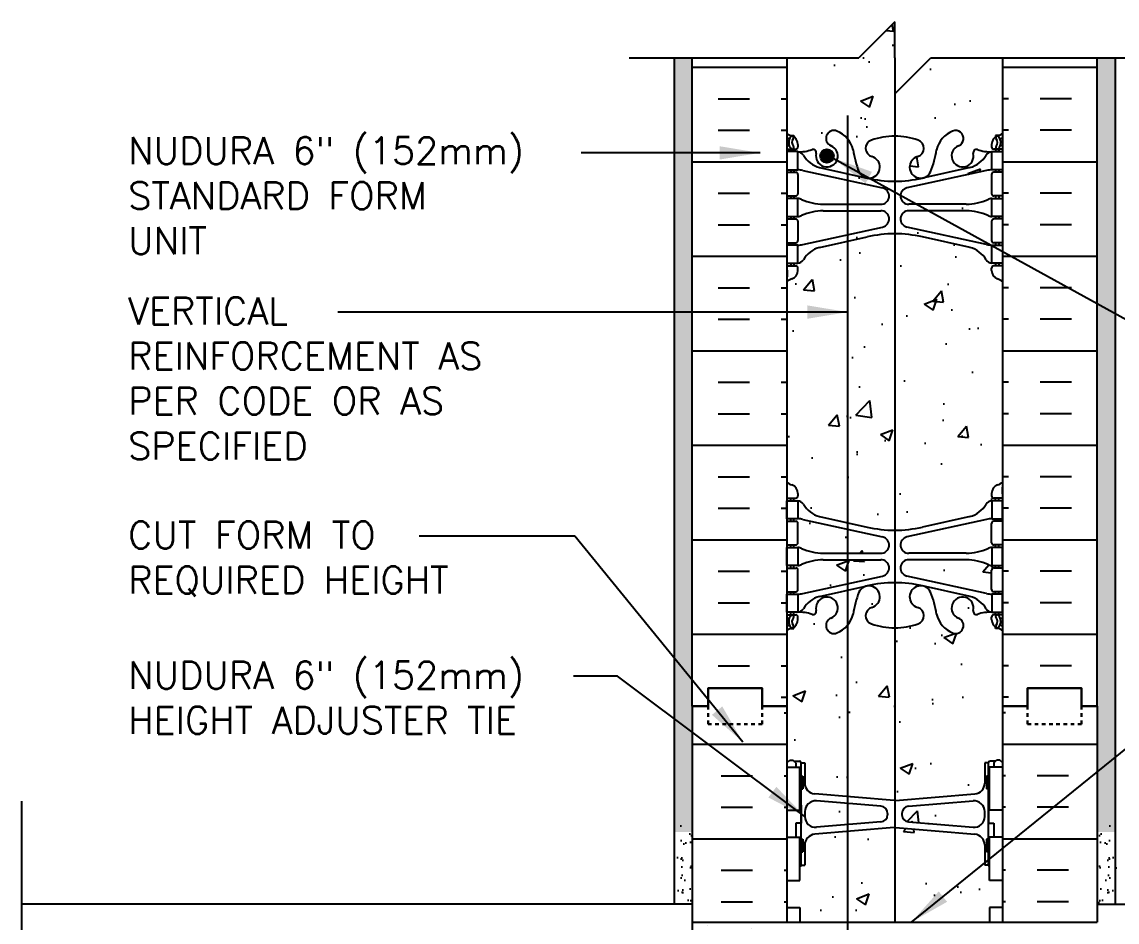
# Model space of a CAD drawing. Header units: inches. Extents: x 82.8 to 134.1, y 273.1 to 353.4.
# Drawn here: x 83.83 to 114.25, y 328.44 to 353.44 of the extents above; entities that cross this region are included whole.
import ezdxf

# ---------------------------------------------------------------- set-up
doc = ezdxf.new("R2010")
doc.units = ezdxf.units.IN
doc.header["$LTSCALE"] = 0.5
doc.header["$MEASUREMENT"] = 0
doc.linetypes.add('DASHED2', pattern=[0.375, 0.25, -0.125])
for name, color, linetype in [('HATCH', 12, 'Continuous'), ('line25', 2, 'Continuous'), ('LINE3', 3, 'Continuous'), ('LINE50', 5, 'Continuous'), ('LINE9', 9, 'Continuous'), ('TEXT', 4, 'Continuous'), ('Web_Edge', 9, 'Continuous')]:
    doc.layers.add(name, color=color, linetype=linetype)
doc.styles.add('DIM', font='romans.shx', dxfattribs={"width": 0.7})
doc.styles.get("Standard").update_dxf_attribs({"font": 'romans.shx'})
doc.dimstyles.new('ext_12', dxfattribs={"dimscale": 12, "dimtxt": 0.075, "dimasz": 0.09375, "dimexe": 0.09375, "dimexo": 0.0625, "dimgap": 0.0625, "dimtad": 1, "dimdec": 1, "dimzin": 2, "dimdsep": 46, "dimlunit": 4, "dimtxsty": 'DIM', "dimcen": 0.09, "dimdle": 0.09375, "dimclrt": 4, "dimadec": 0, "dimazin": 0, "dimtfac": 1, "dimtdec": 1, "dimtmove": 2, "dimatfit": 3, "dimfxl": 0, "dimfrac": 2, "dimtolj": 1, "dimtzin": 0, "dimarcsym": 0})
doc.dimstyles.get("Standard").update_dxf_attribs({"dimtxt": 0.18, "dimasz": 0.18, "dimexe": 0.18, "dimexo": 0.0625, "dimgap": 0.09, "dimtad": 0, "dimtih": 1, "dimtoh": 1, "dimdec": 4, "dimzin": 0, "dimdsep": 46, "dimtxsty": 'Standard', "dimcen": 0.09, "dimadec": 0, "dimazin": 0, "dimtfac": 1, "dimtdec": 4, "dimtofl": 0, "dimtmove": 0, "dimatfit": 3, "dimfxl": 0, "dimtolj": 1, "dimtzin": 0, "dimarcsym": 0})
pattern_1 = [(50, (0, 0), (3.5863, -0.31376), [0.375, -4.125]), (355, (0, 0), (-0.693757, 3.76096), [0.3, -3.3]), (100.4514, (0.299, -0.026), (2.892547, 3.447198), [0.3187, -3.50571]), (46.1842, (0, 1), (5.336205, -0.827595), [0.5625, -6.1875]), (96.6356, (0.4447, 0.931), (4.67331, 4.87059), [0.47805, -5.258565]), (351.1842, (0, 1), (4.67331, 4.87059), [0.45, -4.95]), (21, (0.5, 0.75), (2.984535, -2.013094), [0.375, -4.125]), (326, (0.5, 0.75), (1.216577, 3.62575), [0.3, -3.3]), (71.4514, (0.7487, 0.5822), (4.201113, 1.612652), [0.3187, -3.50571]), (37.5, (0, 0), (0.0607993, 1.6644693), [0, -3.26, 0, -3.35, 0, -3.3125]), (7.5, (0, 0), (1.315348, 1.9720586), [0, -1.91, 0, -3.185, 0, -1.2625]), (327.5, (-1.115, 0), (2.669112, -0.1127744), [0, -1.25, 0, -3.9, 0, -5.175]), (317.5, (-1.615, 0), (2.915931, 0.500525), [0, -1.625, 0, -2.59, 0, -3.675])]

msp = doc.modelspace()

# ---------------------------------------------------------------- hatches: boundary and pattern name
h = msp.add_hatch()
h.set_pattern_fill('AR-CONC', color=256, scale=0.5, style=0)
h.set_pattern_definition(pattern_1)
h.paths.add_polyline_path([(110.766, 339.507, -0.414214), (110.828, 339.569), (110.876, 339.569), (110.876, 339.639), (110.771, 339.639, 0.036537), (110.627, 339.616), (108.415, 339.134, 0.897292), (108.465, 338.679), (110.061, 338.679, 0.097844), (110.667, 338.811, -0.134256), (110.779, 338.839), (110.876, 338.839), (110.876, 338.909), (110.828, 338.909, -0.414214), (110.766, 338.972)])
at = {"layer": 'HATCH'}
h = msp.add_hatch(dxfattribs=at)
h.set_pattern_fill('AR-CONC', color=256, scale=0.5, style=0)
h.set_pattern_definition(pattern_1)
h.paths.add_polyline_path([(106.916, 349.885, 0.053157), (107.082, 349.271, 0.223253), (107.282, 349.106), (107.302, 349.101, 0.955472), (107.44, 349.695, -0.735593), (107.427, 350.153, -0.082755), (108.076, 350.261, -0.082755), (108.724, 350.153, -0.735593), (108.711, 349.695, 0.955472), (108.85, 349.101), (108.869, 349.106, 0.223253), (109.07, 349.271, 0.053157), (109.236, 349.885, -0.24438), (109.684, 350.405, -1), (109.847, 349.997, 2.182095), (110.257, 349.784, -0.601435), (110.377, 349.889, 0.10046), (110.771, 349.832), (110.876, 349.832), (110.876, 349.902), (110.828, 349.902, -0.414214), (110.766, 349.964), (110.766, 350.032, -0.249069), (110.876, 350.239), (110.876, 350.281), (110.966, 350.281, 0.064398), (111.076, 350.347), (111.076, 352.436), (109.076, 352.436), (108.076, 351.436), (108.076, 352.436), (108.076, 353.436), (107.076, 352.436), (105.076, 352.436), (105.076, 350.347, 0.064398), (105.186, 350.281), (105.276, 350.281), (105.276, 350.239, -0.249069), (105.386, 350.032), (105.386, 349.964, -0.414214), (105.323, 349.902), (105.276, 349.902), (105.276, 349.832), (105.381, 349.832, 0.10046), (105.774, 349.889, -0.601435), (105.894, 349.784, 2.182095), (106.304, 349.997, -1), (106.467, 350.405, -0.24438)])
h.paths.add_polyline_path([(106.378, 349.714, -1), (106.003, 349.714, -1)], flags=16)
h = msp.add_hatch(dxfattribs=at)
h.set_pattern_fill('INSUL', color=256, scale=7, style=0)
h.set_pattern_definition([(0, (-2821.086, -62.574), (0, 2.625), []), (0, (-2821.086, -61.699), (0, 2.625), [0.875, -0.875]), (0, (-2821.086, -60.824), (0, 2.625), [0.875, -0.875])])
h.paths.add_polyline_path([(102.451, 334.436), (102.888, 334.436), (102.888, 334.936), (104.388, 334.936), (104.388, 334.436), (105.076, 334.436), (105.076, 352.436), (104.388, 352.436), (104.388, 352.936), (102.888, 352.936), (102.888, 352.436), (102.451, 352.436)])
h = msp.add_hatch(dxfattribs=at)
h.set_pattern_fill('INSUL', color=256, scale=7, style=0)
h.set_pattern_definition([(180, (3037.2373, -62.574), (0, 2.625), []), (180, (3037.2373, -61.699), (0, 2.625), [0.875, -0.875]), (180, (3037.2373, -60.824), (0, 2.625), [0.875, -0.875])])
h.paths.add_polyline_path([(113.701, 334.436), (113.263, 334.436), (113.263, 334.936), (111.763, 334.936), (111.763, 334.436), (111.076, 334.436), (111.076, 352.436), (111.763, 352.436), (111.763, 352.936), (113.263, 352.936), (113.263, 352.436), (113.701, 352.436)])
h = msp.add_hatch(dxfattribs=at)
h.set_pattern_fill('AR-SAND', color=256, scale=0.25, style=0)
h.paths.add_polyline_path([(114.201, 352.436), (113.701, 352.436), (113.701, 334.436), (113.701, 334.436), (113.701, 331.436), (113.701, 330.936), (114.201, 330.936)])
h.paths.add_polyline_path([(102.451, 334.436), (102.451, 334.436), (102.451, 352.436), (101.951, 352.436), (101.951, 330.936), (102.451, 330.936), (102.451, 331.436)])
h = msp.add_hatch(dxfattribs=at)
h.set_pattern_fill('AR-CONC', color=256, scale=0.5, style=0)
h.set_pattern_definition(pattern_1)
h.paths.add_polyline_path([(108.85, 349.101), (108.844, 349.1, -0.057795), (108.076, 349.011, -0.057795), (107.308, 349.1), (107.302, 349.101, -0.016469), (107.282, 349.106), (106.774, 349.217), (106.774, 349.036), (107.735, 348.827, -0.899004), (107.687, 348.372), (106.774, 348.372), (106.774, 348.192), (107.687, 348.192, -0.899004), (107.735, 347.737), (106.774, 347.528), (106.774, 347.346), (107.282, 347.458, -0.016469), (107.302, 347.462), (107.308, 347.463, -0.057795), (108.076, 347.552, -0.057795), (108.844, 347.463), (108.85, 347.462, -0.016469), (108.869, 347.458), (110.166, 347.173, -0.196323), (110.615, 346.827, 0.188973), (110.771, 346.732), (110.771, 347.232, -0.036537), (110.627, 347.256), (108.416, 347.737, -0.899004), (108.465, 348.192), (110.061, 348.192, -0.104275), (110.704, 348.043, 0.077552), (110.771, 348.032), (110.771, 348.532, 0.077552), (110.704, 348.52, -0.104275), (110.061, 348.372), (108.465, 348.372, -0.899004), (108.416, 348.827), (110.627, 349.308, -0.036537), (110.771, 349.332), (110.771, 349.832, 0.188973), (110.615, 349.737, -0.196323), (110.166, 349.391), (108.869, 349.106, -0.016469)])
h = msp.add_hatch(dxfattribs=at)
h.set_pattern_fill('AR-CONC', color=256, scale=0.5, style=0)
h.set_pattern_definition(pattern_1)
h.paths.add_polyline_path([(108.85, 349.101), (108.844, 349.1, -0.057795), (108.076, 349.011, -0.057795), (107.308, 349.1), (107.302, 349.101, -0.016469), (107.282, 349.106), (106.774, 349.217), (106.774, 349.036), (107.735, 348.827, -0.899004), (107.687, 348.372), (106.774, 348.372), (106.774, 348.192), (107.687, 348.192, -0.899004), (107.735, 347.737), (106.774, 347.528), (106.774, 347.346), (107.282, 347.458, -0.016469), (107.302, 347.462), (107.308, 347.463, -0.057795), (108.076, 347.552, -0.057795), (108.844, 347.463), (108.85, 347.462, -0.016469), (108.869, 347.458), (110.166, 347.173, -0.196323), (110.615, 346.827, 0.188973), (110.771, 346.732), (110.771, 347.232, -0.036537), (110.627, 347.256), (108.416, 347.737, -0.899004), (108.465, 348.192), (110.061, 348.192, -0.104275), (110.704, 348.043, 0.077552), (110.771, 348.032), (110.771, 348.532, 0.077552), (110.704, 348.52, -0.104275), (110.061, 348.372), (108.465, 348.372, -0.899004), (108.416, 348.827), (110.627, 349.308, -0.036537), (110.771, 349.332), (110.771, 349.832, 0.188973), (110.615, 349.737, -0.196323), (110.166, 349.391), (108.869, 349.106, -0.016469)])
h = msp.add_hatch(dxfattribs=at)
h.set_pattern_fill('AR-CONC', color=256, scale=0.5, style=0)
h.set_pattern_definition(pattern_1)
h.paths.add_polyline_path([(108.85, 349.101), (108.844, 349.1, -0.057795), (108.076, 349.011, -0.057795), (107.308, 349.1), (107.302, 349.101, -0.016469), (107.282, 349.106), (106.774, 349.217), (106.774, 349.036), (107.735, 348.827, -0.899004), (107.687, 348.372), (106.774, 348.372), (106.774, 348.192), (107.687, 348.192, -0.899004), (107.735, 347.737), (106.774, 347.528), (106.774, 347.346), (107.282, 347.458, -0.016469), (107.302, 347.462), (107.308, 347.463, -0.057795), (108.076, 347.552, -0.057795), (108.844, 347.463), (108.85, 347.462, -0.016469), (108.869, 347.458), (110.166, 347.173, -0.196323), (110.615, 346.827, 0.188973), (110.771, 346.732), (110.771, 347.232, -0.036537), (110.627, 347.256), (108.416, 347.737, -0.899004), (108.465, 348.192), (110.061, 348.192, -0.104275), (110.704, 348.043, 0.077552), (110.771, 348.032), (110.771, 348.532, 0.077552), (110.704, 348.52, -0.104275), (110.061, 348.372), (108.465, 348.372, -0.899004), (108.416, 348.827), (110.627, 349.308, -0.036537), (110.771, 349.332), (110.771, 349.832, 0.188973), (110.615, 349.737, -0.196323), (110.166, 349.391), (108.869, 349.106, -0.016469)])
h = msp.add_hatch(dxfattribs=at)
h.set_pattern_fill('AR-CONC', color=256, scale=0.5)
h.set_pattern_definition([(50, (0, 0), (3.5863, -0.31376), [0.375, -4.125]), (355, (0, 0), (-0.693757, 3.76096), [0.3, -3.3]), (100.4514, (0.299, -0.026), (2.892544, 3.4472), [0.3187, -3.50571]), (46.1842, (0, 1), (5.336207, -0.827596), [0.5625, -6.1875]), (96.6356, (0.4447, 0.931), (4.67331, 4.87059), [0.47805, -5.25857]), (351.1842, (0, 1), (4.67331, 4.87059), [0.45, -4.95]), (21, (0.5, 0.75), (2.984535, -2.013094), [0.375, -4.125]), (326, (0.5, 0.75), (1.216577, 3.62575), [0.3, -3.3]), (71.4514, (0.7487, 0.5822), (4.201112, 1.612656), [0.3187, -3.50571]), (37.5, (0, 0), (0.0607993, 1.6644693), [0, -3.26, 0, -3.35, 0, -3.3125]), (7.5, (0, 0), (1.315348, 1.9720586), [0, -1.91, 0, -3.185, 0, -1.2625]), (327.5, (-1.115, 0), (2.669112, -0.1127744), [0, -1.25, 0, -3.9, 0, -5.175]), (317.5, (-1.615, 0), (2.915931, 0.500525), [0, -1.625, 0, -2.59, 0, -3.675])])
h.paths.add_polyline_path([(111.076, 346.217, 0.082415), (110.932, 346.296, -0.317837), (110.766, 346.532), (110.766, 346.599, -0.414214), (110.828, 346.662), (110.876, 346.662), (110.876, 346.732), (110.771, 346.732, -0.188973), (110.615, 346.827, 0.196323), (110.166, 347.173), (108.844, 347.463, 0.057795), (108.076, 347.552, 0.057795), (107.308, 347.463), (105.986, 347.173, 0.196323), (105.537, 346.827, -0.188973), (105.381, 346.732), (105.276, 346.732), (105.276, 346.662), (105.323, 346.662, -0.414214), (105.386, 346.599), (105.386, 346.532, -0.317837), (105.219, 346.296, 0.082415), (105.076, 346.217), (105.076, 340.654, 0.082415), (105.219, 340.575, -0.317837), (105.386, 340.339), (105.386, 340.272, -0.414214), (105.323, 340.209), (105.276, 340.209), (105.276, 340.139), (105.381, 340.139, -0.188973), (105.537, 340.045, 0.196323), (105.986, 339.698), (107.308, 339.408, 0.057795), (108.076, 339.319, 0.057795), (108.844, 339.408), (110.166, 339.698, 0.196323), (110.615, 340.045, -0.188973), (110.771, 340.139), (110.876, 340.139), (110.876, 340.209), (110.828, 340.209, -0.414214), (110.766, 340.272), (110.766, 340.339, -0.317837), (110.932, 340.575, 0.082415), (111.076, 340.654)])
h = msp.add_hatch(dxfattribs=at)
h.set_pattern_fill('AR-CONC', color=256, scale=0.5, style=0)
h.set_pattern_definition(pattern_1)
h.paths.add_polyline_path([(106.09, 338.679), (106.774, 338.679), (106.774, 339.344), (105.481, 339.625, 0.025313), (105.381, 339.639), (105.276, 339.639), (105.276, 339.569), (105.323, 339.569, -0.414214), (105.386, 339.507), (105.386, 338.972, -0.414214), (105.323, 338.909), (105.276, 338.909), (105.276, 338.839), (105.372, 338.839, -0.134256), (105.484, 338.811, 0.097844)])
h = msp.add_hatch(dxfattribs=at)
h.set_pattern_fill('AR-CONC', color=256, scale=0.5, style=0)
h.set_pattern_definition(pattern_1)
h.paths.add_polyline_path([(107.687, 338.679, 0.897292), (107.736, 339.134), (106.774, 339.344), (106.774, 338.679)])
h = msp.add_hatch(dxfattribs=at)
h.set_pattern_fill('AR-CONC', color=256, scale=0.5, style=0)
h.set_pattern_definition(pattern_1)
h.paths.add_polyline_path([(106.774, 337.835), (106.774, 338.499), (106.09, 338.499, 0.097844), (105.484, 338.368, -0.134256), (105.372, 338.339), (105.276, 338.339), (105.276, 338.269), (105.323, 338.269, -0.414214), (105.386, 338.207), (105.386, 337.672, -0.414214), (105.323, 337.609), (105.276, 337.609), (105.276, 337.539), (105.381, 337.539, 0.036537), (105.525, 337.563)])
h = msp.add_hatch(dxfattribs=at)
h.set_pattern_fill('AR-CONC', color=256, scale=0.5, style=0)
h.set_pattern_definition(pattern_1)
h.paths.add_polyline_path([(107.736, 338.045, 0.897292), (107.687, 338.499), (106.774, 338.499), (106.774, 337.835)])
h = msp.add_hatch(dxfattribs=at)
h.set_pattern_fill('AR-CONC', color=256, scale=0.5, style=0)
h.set_pattern_definition(pattern_1)
h.paths.add_polyline_path([(110.061, 338.499), (108.465, 338.499, 0.897292), (108.415, 338.045), (110.627, 337.563, 0.036537), (110.771, 337.539), (110.876, 337.539), (110.876, 337.609), (110.828, 337.609, -0.414214), (110.766, 337.672), (110.766, 338.207, -0.414214), (110.828, 338.269), (110.876, 338.269), (110.876, 338.339), (110.779, 338.339, -0.134256), (110.667, 338.368, 0.097844)])
h = msp.add_hatch(dxfattribs=at)
h.set_pattern_fill('AR-CONC', color=256, scale=0.5, style=0)
h.set_pattern_definition(pattern_1)
h.paths.add_polyline_path([(108.076, 336.61, -0.082755), (107.427, 336.718, -0.735593), (107.44, 337.176, 0.955472), (107.302, 337.77), (107.282, 337.765, 0.223253), (107.082, 337.601, 0.053157), (106.916, 336.986, -0.110434), (106.774, 336.694), (106.774, 331.919), (108.059, 331.812, 0.020761), (108.076, 331.811)])
h = msp.add_hatch(dxfattribs=at)
h.set_pattern_fill('AR-CONC', color=256, scale=0.5, style=0)
h.set_pattern_definition(pattern_1)
h.paths.add_polyline_path([(111.076, 336.525, 0.064398), (110.966, 336.591), (110.876, 336.591), (110.876, 336.632, -0.249069), (110.766, 336.839), (110.766, 336.907, -0.414214), (110.828, 336.969), (110.876, 336.969), (110.876, 337.039), (110.771, 337.039, 0.10046), (110.377, 336.982, -0.601435), (110.257, 337.087, 2.182095), (109.847, 336.874, -1), (109.684, 336.466, -0.24438), (109.236, 336.986, 0.053157), (109.07, 337.601, 0.223253), (108.869, 337.765), (108.85, 337.77, 0.955472), (108.711, 337.176, -0.735593), (108.724, 336.718, -0.082755), (108.076, 336.61), (108.076, 331.811, 0.020761), (108.092, 331.812), (110.301, 331.996, 0.390098), (110.576, 332.295), (110.576, 332.856), (110.676, 332.856, -0.414214), (110.726, 332.906), (110.826, 332.906), (110.876, 332.906), (110.906, 332.936), (110.996, 332.936), (111.076, 332.856)])
h = msp.add_hatch(dxfattribs=at)
h.set_pattern_fill('AR-CONC', color=256, scale=0.5, style=0)
h.set_pattern_definition(pattern_1)
h.paths.add_polyline_path([(105.076, 332.856), (105.156, 332.936), (105.246, 332.936), (105.276, 332.906), (105.426, 332.906, -0.414214), (105.476, 332.856), (105.576, 332.856), (105.576, 332.295, 0.390098), (105.851, 331.996), (106.774, 331.919), (106.774, 336.694, -0.130426), (106.467, 336.466, -1), (106.304, 336.874, 2.182095), (105.894, 337.087, -0.601435), (105.774, 336.982, 0.10046), (105.381, 337.039), (105.276, 337.039), (105.276, 336.969), (105.323, 336.969, -0.414214), (105.386, 336.907), (105.386, 336.839, -0.249069), (105.276, 336.632), (105.276, 336.591), (105.186, 336.591, 0.064398), (105.076, 336.525)])
h = msp.add_hatch(dxfattribs=at)
h.set_pattern_fill('INSUL', color=256, scale=7, style=0)
h.paths.add_polyline_path([(102.451, 328.436), (105.076, 328.436), (105.076, 334.436), (104.388, 334.436), (104.388, 333.936), (102.888, 333.936), (102.888, 334.436), (102.451, 334.436)])
h = msp.add_hatch(dxfattribs=at)
h.set_pattern_fill('INSUL', color=256, scale=7, style=0)
h.set_pattern_definition([(180, (216.1514, 0), (0, 2.625), []), (180, (216.1514, 0.875), (0, 2.625), [0.875, -0.875]), (180, (216.1514, 1.75), (0, 2.625), [0.875, -0.875])])
h.paths.add_polyline_path([(113.701, 328.436), (111.076, 328.436), (111.076, 334.436), (111.763, 334.436), (111.763, 333.936), (113.263, 333.936), (113.263, 334.436), (113.701, 334.436)])
h = msp.add_hatch(dxfattribs=at)
h.set_pattern_fill('AR-CONC', color=256, scale=0.5, style=0)
h.set_pattern_definition(pattern_1)
h.paths.add_polyline_path([(106.774, 331.729), (105.901, 331.802, 0.438748), (105.576, 331.503), (105.576, 331.369, 0.438748), (105.901, 331.07), (106.774, 331.142)])
h = msp.add_hatch(dxfattribs=at)
h.set_pattern_fill('AR-CONC', color=256, scale=0.5, style=0)
h.set_pattern_definition(pattern_1)
h.paths.add_polyline_path([(110.251, 331.802), (108.459, 331.653, 0.390098), (108.276, 331.453), (108.276, 331.418, 0.390098), (108.459, 331.219), (110.251, 331.07, 0.438748), (110.576, 331.369), (110.576, 331.503, 0.438748)])
h = msp.add_hatch(dxfattribs=at)
h.set_pattern_fill('AR-SAND', color=256, scale=0.25, style=0)
h.paths.add_polyline_path([(101.951, 328.936), (102.451, 328.936), (102.451, 331.165), (101.951, 331.165)])
h = msp.add_hatch(dxfattribs=at)
h.set_pattern_fill('AR-CONC', color=256, scale=0.5, style=0)
h.set_pattern_definition(pattern_1)
h.paths.add_polyline_path([(108.076, 331.06, 0.020761), (108.059, 331.059), (106.774, 330.952), (106.774, 328.436), (108.076, 328.436)])
h = msp.add_hatch(dxfattribs=at)
h.set_pattern_fill('AR-CONC', color=256, scale=0.5, style=0)
h.set_pattern_definition(pattern_1)
h.paths.add_polyline_path([(108.076, 328.436), (110.711, 328.436), (110.711, 328.841), (111.076, 328.841), (111.076, 329.591), (110.711, 329.591), (110.711, 329.968, -0.327813), (110.676, 330.016), (110.576, 330.016), (110.576, 330.576, 0.390098), (110.301, 330.875), (108.092, 331.059, 0.020761), (108.076, 331.06)])
h = msp.add_hatch(dxfattribs=at)
h.set_pattern_fill('AR-SAND', color=256, scale=0.25, style=0)
h.set_pattern_definition([(142.5, (216.18455, 0), (0.01574834, 0.48170594), [0, -0.38, 0, -0.425, 0, -0.40625]), (172.5, (216.18455, 0), (-0.4424442, 0.7055365), [0, -0.205, 0, -0.3425, 0, -0.13125]), (212.5, (216.49205, 0), (-0.77853547, 0.00141476), [0, -0.125, 0, -0.45, 0, -0.5875]), (222.5, (216.49205, 0), (-0.7515317, 0.2194189), [0, -0.0625, 0, -0.295, 0, -0.3375])])
h.paths.add_polyline_path([(114.234, 328.936), (113.734, 328.936), (113.734, 331.165), (114.234, 331.165)])
h = msp.add_hatch(dxfattribs=at)
h.set_pattern_fill('AR-CONC', color=256, scale=0.5, style=0)
h.set_pattern_definition(pattern_1)
h.paths.add_polyline_path([(105.576, 330.016), (105.476, 330.016, -0.327813), (105.441, 329.968), (105.441, 329.591), (105.076, 329.591), (105.076, 328.841), (105.441, 328.841), (105.441, 328.436), (106.774, 328.436), (106.774, 330.952), (105.851, 330.875, 0.390098), (105.576, 330.576)])
h = msp.add_hatch(dxfattribs=at)
h.set_pattern_fill('AR-CONC', color=256, scale=0.5, style=0)
h.set_pattern_definition(pattern_1)
h.paths.add_polyline_path([(110.627, 311.256, 0.036537), (110.771, 311.232), (110.876, 311.232), (110.876, 311.302), (110.828, 311.302, -0.414214), (110.766, 311.364), (110.766, 311.899, -0.414214), (110.828, 311.962), (110.876, 311.962), (110.876, 312.032), (110.771, 312.032, -0.124673), (110.667, 312.06, 0.097844), (110.061, 312.192), (108.465, 312.192, 0.897292), (108.415, 311.737)])
h.paths.add_polyline_path([(110.667, 312.503, -0.124673), (110.771, 312.532), (110.876, 312.532), (110.876, 312.602), (110.828, 312.602, -0.414214), (110.766, 312.664), (110.766, 313.199, -0.414214), (110.828, 313.262), (110.876, 313.262), (110.876, 313.332), (110.771, 313.332, 0.036537), (110.627, 313.308), (108.415, 312.826, 0.897292), (108.465, 312.372), (110.061, 312.372, 0.097844)])
h.paths.add_polyline_path([(106.09, 312.372), (106.774, 312.372), (106.774, 313.036), (105.525, 313.308, 0.036537), (105.381, 313.332), (105.276, 313.332), (105.276, 313.262), (105.323, 313.262, -0.414214), (105.386, 313.199), (105.386, 312.664, -0.414214), (105.323, 312.602), (105.276, 312.602), (105.276, 312.532), (105.381, 312.532, -0.124673), (105.484, 312.503, 0.097844)])
h.paths.add_polyline_path([(106.09, 312.192, 0.097844), (105.484, 312.06, -0.124673), (105.381, 312.032), (105.276, 312.032), (105.276, 311.962), (105.323, 311.962, -0.414214), (105.386, 311.899), (105.386, 311.364, -0.414214), (105.323, 311.302), (105.276, 311.302), (105.276, 311.232), (105.381, 311.232, 0.036537), (105.525, 311.256), (106.774, 311.528), (106.774, 312.192)])
h.paths.add_polyline_path([(107.736, 311.737, 0.897292), (107.687, 312.192), (106.774, 312.192), (106.774, 311.528)])
h.paths.add_polyline_path([(107.687, 312.372, 0.897292), (107.736, 312.826), (106.774, 313.036), (106.774, 312.372)])
h.paths.add_polyline_path([(105.076, 314.347, 0.064398), (105.186, 314.281), (105.276, 314.281), (105.276, 314.239, -0.249069), (105.386, 314.032), (105.386, 313.964, -0.414214), (105.323, 313.902), (105.276, 313.902), (105.276, 313.832), (105.381, 313.832, 0.10046), (105.774, 313.889, -0.601435), (105.894, 313.784, 2.182095), (106.304, 313.997, -1), (106.467, 314.405, -0.130426), (106.774, 314.177), (106.774, 317.397), (106.451, 317.397), (106.451, 318.797, 0.414214), (106.351, 318.897), (102.451, 318.897), (102.451, 316.436), (102.888, 316.436), (102.888, 316.936), (104.388, 316.936), (104.388, 316.436), (105.076, 316.436)])
h.paths.add_polyline_path([(106.774, 314.177, -0.110434), (106.916, 313.885, 0.053157), (107.082, 313.271, 0.223253), (107.282, 313.106), (107.302, 313.101, 0.955472), (107.44, 313.695, -0.735593), (107.427, 314.153, -0.082755), (108.076, 314.261, -0.082755), (108.724, 314.153, -0.735593), (108.711, 313.695, 0.955472), (108.85, 313.101), (108.869, 313.106, 0.223253), (109.07, 313.271, 0.053157), (109.236, 313.885, -0.24438), (109.684, 314.405, -1), (109.847, 313.997, 2.182095), (110.257, 313.784, -0.601435), (110.377, 313.889, 0.10046), (110.771, 313.832), (110.876, 313.832), (110.876, 313.902), (110.828, 313.902, -0.414214), (110.766, 313.964), (110.766, 314.032, -0.249069), (110.876, 314.239), (110.876, 314.281), (110.966, 314.281, 0.064398), (111.076, 314.347), (111.076, 316.436), (111.763, 316.436), (111.763, 316.936), (113.263, 316.936), (113.263, 316.436), (113.701, 316.436), (113.701, 318.897), (109.801, 318.897, 0.414214), (109.701, 318.797), (109.701, 317.397), (109.201, 317.397), (109.201, 318.897, -0.414214), (109.701, 319.397), (113.701, 319.397), (113.701, 325.474), (109.701, 325.474, -0.414214), (109.201, 325.974), (109.201, 327.474), (109.701, 327.474), (109.701, 326.074, 0.414214), (109.801, 325.974), (113.701, 325.974), (113.701, 328.436), (106.774, 328.436), (106.774, 327.474), (106.951, 327.474), (106.951, 325.974, -0.220411), (106.774, 325.593), (106.774, 319.278, -0.220411), (106.951, 318.897), (106.951, 317.397), (106.774, 317.397)])
h.paths.add_polyline_path([(107.545, 313.401, -1), (107.17, 313.401, -1)], flags=16)
h.paths.add_polyline_path([(102.451, 319.397), (106.451, 319.397, -0.177589), (106.774, 319.278), (106.774, 325.593, -0.177589), (106.451, 325.474), (102.451, 325.474)])
h.paths.add_polyline_path([(106.774, 328.436), (102.451, 328.436), (102.451, 325.974), (106.351, 325.974, 0.414214), (106.451, 326.074), (106.451, 327.474), (106.774, 327.474)])
at = {"layer": 'LINE3'}
msp.add_hatch(color=256, dxfattribs=at).paths.add_polyline_path([(106.378, 349.714, 1), (106.003, 349.714, 1)])

# ---------------------------------------------------------------- linework, layer by layer
at = {"layer": 'line25'}
for p, q in [((105.076, 352.436), (105.076, 328.436)), ((111.076, 328.436), (111.076, 352.436)), ((105.076, 332.741), (105.441, 332.741)), ((105.441, 331.541), (105.441, 332.741)), ((111.076, 332.741), (110.711, 332.741)), ((110.711, 331.541), (110.711, 332.741)), ((105.076, 331.541), (105.441, 331.541)), ((111.076, 331.541), (110.711, 331.541)), ((105.076, 330.791), (105.441, 330.791)), ((105.441, 329.591), (105.441, 330.791)), ((111.076, 330.791), (110.711, 330.791)), ((110.711, 329.591), (110.711, 330.791)), ((105.076, 329.591), (105.441, 329.591)), ((111.076, 329.591), (110.711, 329.591)), ((105.076, 328.841), (105.441, 328.841)), ((105.441, 328.841), (105.441, 328.436)), ((111.076, 328.841), (110.711, 328.841)), ((110.711, 328.841), (110.711, 328.436)), ((102.451, 328.436), (102.451, 316.436)), ((102.451, 328.436), (113.701, 328.436))]:
    msp.add_line(p, q, dxfattribs=at)
at = {"layer": 'LINE3'}
for p, q in [((108.076, 351.436), (108.076, 328.436)), ((106.774, 309.053), (106.774, 350.839))]:
    msp.add_line(p, q, dxfattribs=at)
msp.add_circle((106.191, 349.714), 0.188, dxfattribs=at)
at = {"layer": 'LINE50'}
for p, q in [((102.451, 334.436), (102.451, 352.436)), ((113.701, 334.436), (113.701, 352.436)), ((102.451, 334.436), (102.451, 328.436)), ((113.701, 334.436), (113.701, 328.436))]:
    msp.add_line(p, q, dxfattribs=at)
for points in [[(105.076, 334.436), (104.388, 334.436), (104.388, 334.936), (102.888, 334.936), (102.888, 334.436), (102.451, 334.436)], [(102.451, 334.436), (102.888, 334.436), (102.888, 334.936), (104.388, 334.936), (104.388, 334.436), (105.076, 334.436)], [(102.451, 334.436), (102.888, 334.436), (102.888, 334.936), (104.388, 334.936), (104.388, 334.436), (105.076, 334.436)], [(111.076, 334.436), (111.763, 334.436), (111.763, 334.936), (113.263, 334.936), (113.263, 334.436), (113.701, 334.436)], [(113.701, 334.436), (113.263, 334.436), (113.263, 334.936), (111.763, 334.936), (111.763, 334.436), (111.076, 334.436)], [(113.701, 334.436), (113.263, 334.436), (113.263, 334.936), (111.763, 334.936), (111.763, 334.436), (111.076, 334.436)]]:
    msp.add_lwpolyline(points, dxfattribs=at)
at = {"layer": 'LINE9'}
for p, q in [((108.076, 353.436), (107.076, 352.436)), ((108.076, 352.436), (108.076, 353.436)), ((100.701, 352.436), (107.076, 352.436)), ((101.951, 352.436), (101.951, 328.936)), ((108.076, 352.436), (108.076, 351.436)), ((108.076, 351.436), (109.076, 352.436)), ((109.076, 352.436), (115.201, 352.436)), ((114.201, 352.436), (114.201, 328.936)), ((105.076, 332.856), (105.156, 332.936)), ((105.156, 332.936), (105.246, 332.936)), ((105.326, 332.856), (105.246, 332.936)), ((105.276, 332.906), (105.426, 332.906)), ((105.326, 332.906), (105.426, 332.906)), ((110.876, 332.906), (110.726, 332.906)), ((110.826, 332.906), (110.726, 332.906)), ((110.826, 332.856), (110.906, 332.936)), ((110.996, 332.936), (110.906, 332.936)), ((111.076, 332.856), (110.996, 332.936)), ((105.326, 332.856), (105.326, 332.741)), ((105.476, 330.016), (105.476, 332.856)), ((105.476, 332.856), (105.576, 332.856)), ((105.476, 332.836), (105.476, 332.836)), ((105.576, 332.856), (105.576, 332.295)), ((110.676, 332.856), (110.576, 332.856)), ((110.576, 332.856), (110.576, 332.295)), ((110.676, 330.016), (110.676, 332.856)), ((110.676, 332.836), (110.676, 332.836)), ((110.826, 332.856), (110.826, 332.741)), ((105.476, 332.486), (105.526, 332.486)), ((105.526, 332.486), (105.526, 332.136)), ((110.626, 332.486), (110.626, 332.136)), ((110.676, 332.486), (110.626, 332.486)), ((105.476, 332.136), (105.526, 332.136)), ((108.059, 331.812), (105.851, 331.996)), ((108.092, 331.812), (110.301, 331.996)), ((110.676, 332.136), (110.626, 332.136)), ((83.826, 324.735), (83.826, 331.795)), ((107.692, 331.653), (105.901, 331.802)), ((108.459, 331.653), (110.251, 331.802)), ((105.576, 331.503), (105.576, 331.369)), ((107.876, 331.453), (107.876, 331.418)), ((108.276, 331.453), (108.276, 331.418)), ((110.576, 331.369), (110.576, 331.503)), ((105.326, 331.186), (105.326, 330.791)), ((108.059, 331.059), (105.851, 330.875)), ((107.692, 331.219), (105.901, 331.07)), ((108.092, 331.059), (110.301, 330.875)), ((108.459, 331.219), (110.251, 331.07)), ((110.826, 331.186), (110.826, 330.791)), ((105.476, 330.736), (105.526, 330.736)), ((105.526, 330.736), (105.526, 330.386)), ((105.576, 330.576), (105.576, 330.016)), ((110.576, 330.576), (110.576, 330.016)), ((110.676, 330.736), (110.626, 330.736)), ((110.626, 330.736), (110.626, 330.386)), ((105.476, 330.386), (105.526, 330.386)), ((110.676, 330.386), (110.626, 330.386)), ((105.476, 330.016), (105.576, 330.016)), ((110.676, 330.016), (110.576, 330.016)), ((102.451, 328.936), (83.826, 328.936)), ((113.701, 328.936), (116.422, 328.936))]:
    msp.add_line(p, q, dxfattribs=at)
at = {"layer": 'LINE9', "linetype": 'DASHED2', "ltscale": 0.15}
for points in [[(102.888, 334.436), (102.888, 334.436), (102.888, 333.936), (104.388, 333.936), (104.388, 334.436), (104.388, 334.436)], [(104.388, 334.436), (104.388, 334.436), (104.388, 333.936), (102.888, 333.936), (102.888, 334.436), (102.888, 334.436)], [(113.263, 334.436), (113.263, 334.436), (113.263, 333.936), (111.763, 333.936), (111.763, 334.436), (111.763, 334.436)], [(111.763, 334.436), (111.763, 334.436), (111.763, 333.936), (113.263, 333.936), (113.263, 334.436), (113.263, 334.436)]]:
    msp.add_lwpolyline(points, dxfattribs=at)
at = {"layer": 'LINE9'}
for points in [[(105.441, 332.436), (105.476, 332.436), (105.476, 332.186), (105.441, 332.186)], [(110.711, 332.436), (110.676, 332.436), (110.676, 332.186), (110.711, 332.186)], [(105.441, 331.686), (105.476, 331.686), (105.476, 331.186), (105.326, 331.186)], [(110.711, 331.686), (110.676, 331.686), (110.676, 331.186), (110.826, 331.186)], [(105.441, 330.436), (105.476, 330.436), (105.476, 330.686), (105.441, 330.686)], [(110.711, 330.436), (110.676, 330.436), (110.676, 330.686), (110.711, 330.686)]]:
    msp.add_lwpolyline(points, dxfattribs=at)
for centre, radius, start, end in [((105.426, 332.856), 0.05, 0, 90), ((110.726, 332.856), 0.05, 90, 180), ((105.876, 332.295), 0.3, 180, 265.2426), ((110.276, 332.295), 0.3, 274.7574, 0), ((105.876, 331.503), 0.3, 85.2426, 180), ((108.076, 332.011), 0.2, 265.2426, 274.7574), ((110.276, 331.503), 0.3, 0, 94.7574), ((105.876, 331.369), 0.3, 180, 274.7574), ((107.676, 331.453), 0.2, 0, 85.2426), ((107.676, 331.418), 0.2, 274.7574, 0), ((108.476, 331.453), 0.2, 94.7574, 180), ((108.476, 331.418), 0.2, 180, 265.2426), ((110.276, 331.369), 0.3, 265.2426, 0), ((108.076, 330.86), 0.2, 85.2426, 94.7574), ((105.876, 330.576), 0.3, 94.7574, 180), ((110.276, 330.576), 0.3, 0, 85.2426), ((105.426, 330.016), 0.05, 287.4007, 0), ((110.726, 330.016), 0.05, 180, 252.5993)]:
    msp.add_arc(centre, radius, start, end, dxfattribs=at)
at = {"layer": 'Web_Edge'}
for p, q in [((105.186, 350.281), (105.276, 350.281)), ((105.276, 350.281), (105.276, 350.239)), ((110.966, 350.281), (110.876, 350.281)), ((110.876, 350.281), (110.876, 350.239)), ((105.076, 350.002), (105.118, 350.002)), ((105.386, 350.032), (105.386, 349.964)), ((110.766, 350.032), (110.766, 349.964)), ((111.076, 350.002), (111.034, 350.002)), ((105.076, 349.902), (105.323, 349.902)), ((105.186, 349.902), (105.186, 349.832)), ((105.276, 349.902), (105.276, 349.832)), ((111.076, 349.902), (110.828, 349.902)), ((110.876, 349.902), (110.876, 349.832)), ((110.966, 349.902), (110.966, 349.832)), ((105.186, 349.332), (105.186, 349.262)), ((105.276, 349.332), (105.276, 349.262)), ((105.525, 349.308), (107.736, 348.826)), ((105.986, 349.391), (107.308, 349.1)), ((110.627, 349.308), (108.415, 348.826)), ((110.166, 349.391), (108.844, 349.1)), ((110.876, 349.332), (110.876, 349.262)), ((110.966, 349.332), (110.966, 349.262)), ((105.076, 349.262), (105.323, 349.262)), ((105.386, 349.199), (105.386, 348.664)), ((110.766, 349.199), (110.766, 348.664)), ((111.076, 349.262), (110.828, 349.262)), ((105.076, 348.602), (105.323, 348.602)), ((105.186, 348.602), (105.186, 348.532)), ((105.276, 348.602), (105.276, 348.532)), ((111.076, 348.602), (110.828, 348.602)), ((110.876, 348.602), (110.876, 348.532)), ((110.966, 348.602), (110.966, 348.532)), ((106.09, 348.372), (107.687, 348.372)), ((106.09, 348.192), (107.687, 348.192)), ((110.061, 348.372), (108.465, 348.372)), ((110.061, 348.192), (108.465, 348.192)), ((105.076, 347.962), (105.323, 347.962)), ((105.186, 348.032), (105.186, 347.962)), ((105.276, 348.032), (105.276, 347.962)), ((105.386, 347.899), (105.386, 347.364)), ((110.766, 347.899), (110.766, 347.364)), ((111.076, 347.962), (110.828, 347.962)), ((110.876, 348.032), (110.876, 347.962)), ((110.966, 348.032), (110.966, 347.962)), ((105.525, 347.256), (107.736, 347.737)), ((110.627, 347.256), (108.415, 347.737)), ((105.076, 347.302), (105.323, 347.302)), ((105.186, 347.302), (105.186, 347.232)), ((105.276, 347.302), (105.276, 347.232)), ((105.986, 347.173), (107.308, 347.463)), ((110.166, 347.173), (108.844, 347.463)), ((111.076, 347.302), (110.828, 347.302)), ((110.876, 347.302), (110.876, 347.232)), ((110.966, 347.302), (110.966, 347.232)), ((105.076, 346.662), (105.323, 346.662)), ((105.186, 346.732), (105.186, 346.662)), ((105.276, 346.732), (105.276, 346.662)), ((105.386, 346.532), (105.386, 346.599)), ((110.766, 346.532), (110.766, 346.599)), ((111.076, 346.662), (110.828, 346.662)), ((110.876, 346.732), (110.876, 346.662)), ((110.966, 346.732), (110.966, 346.662)), ((105.086, 346.542), (105.086, 346.356)), ((111.066, 346.542), (111.066, 346.356)), ((105.086, 340.329), (105.086, 340.515)), ((111.066, 340.329), (111.066, 340.515)), ((105.076, 340.209), (105.323, 340.209)), ((105.186, 340.139), (105.186, 340.209)), ((105.276, 340.139), (105.276, 340.209)), ((105.386, 340.339), (105.386, 340.272)), ((110.766, 340.339), (110.766, 340.272)), ((111.076, 340.209), (110.828, 340.209)), ((110.876, 340.139), (110.876, 340.209)), ((110.966, 340.139), (110.966, 340.209)), ((105.076, 339.569), (105.323, 339.569)), ((105.186, 339.569), (105.186, 339.639)), ((105.276, 339.569), (105.276, 339.639)), ((105.525, 339.616), (107.736, 339.134)), ((105.986, 339.698), (107.308, 339.408)), ((110.627, 339.616), (108.415, 339.134)), ((110.166, 339.698), (108.844, 339.408)), ((111.076, 339.569), (110.828, 339.569)), ((110.876, 339.569), (110.876, 339.639)), ((110.966, 339.569), (110.966, 339.639)), ((105.386, 338.972), (105.386, 339.507)), ((110.766, 338.972), (110.766, 339.507)), ((105.076, 338.909), (105.323, 338.909)), ((105.186, 338.839), (105.186, 338.909)), ((105.276, 338.839), (105.276, 338.909)), ((106.09, 338.679), (107.687, 338.679)), ((110.061, 338.679), (108.465, 338.679)), ((111.076, 338.909), (110.828, 338.909)), ((110.876, 338.839), (110.876, 338.909)), ((110.966, 338.839), (110.966, 338.909)), ((106.09, 338.499), (107.687, 338.499)), ((110.061, 338.499), (108.465, 338.499)), ((105.076, 338.269), (105.323, 338.269)), ((105.186, 338.269), (105.186, 338.339)), ((105.276, 338.269), (105.276, 338.339)), ((105.386, 337.672), (105.386, 338.207)), ((110.766, 337.672), (110.766, 338.207)), ((111.076, 338.269), (110.828, 338.269)), ((110.876, 338.269), (110.876, 338.339)), ((110.966, 338.269), (110.966, 338.339)), ((105.525, 337.563), (107.736, 338.045)), ((105.986, 337.481), (107.308, 337.771)), ((110.627, 337.563), (108.415, 338.045)), ((110.166, 337.481), (108.844, 337.771)), ((105.076, 337.609), (105.323, 337.609)), ((105.186, 337.539), (105.186, 337.609)), ((105.276, 337.539), (105.276, 337.609)), ((111.076, 337.609), (110.828, 337.609)), ((110.876, 337.539), (110.876, 337.609)), ((110.966, 337.539), (110.966, 337.609)), ((105.076, 336.969), (105.323, 336.969)), ((105.076, 336.869), (105.118, 336.869)), ((105.186, 336.969), (105.186, 337.039)), ((105.276, 336.969), (105.276, 337.039)), ((105.386, 336.839), (105.386, 336.907)), ((110.766, 336.839), (110.766, 336.907)), ((111.076, 336.969), (110.828, 336.969)), ((110.876, 336.969), (110.876, 337.039)), ((110.966, 336.969), (110.966, 337.039)), ((111.076, 336.869), (111.034, 336.869)), ((105.186, 336.591), (105.276, 336.591)), ((105.276, 336.591), (105.276, 336.632)), ((110.876, 336.591), (110.876, 336.632)), ((110.966, 336.591), (110.876, 336.591))]:
    msp.add_line(p, q, dxfattribs=at)
for points in [[(105.081, 349.332), (105.381, 349.332), (105.381, 349.832), (105.081, 349.832)], [(111.071, 349.332), (110.771, 349.332), (110.771, 349.832), (111.071, 349.832)], [(105.081, 348.032), (105.381, 348.032), (105.381, 348.532), (105.081, 348.532)], [(111.071, 348.032), (110.771, 348.032), (110.771, 348.532), (111.071, 348.532)], [(105.081, 346.732), (105.381, 346.732), (105.381, 347.232), (105.081, 347.232)], [(111.071, 346.732), (110.771, 346.732), (110.771, 347.232), (111.071, 347.232)], [(105.081, 340.139), (105.381, 340.139), (105.381, 339.639), (105.081, 339.639)], [(111.071, 340.139), (110.771, 340.139), (110.771, 339.639), (111.071, 339.639)], [(105.081, 338.839), (105.381, 338.839), (105.381, 338.339), (105.081, 338.339)], [(111.071, 338.839), (110.771, 338.839), (110.771, 338.339), (111.071, 338.339)], [(105.081, 337.539), (105.381, 337.539), (105.381, 337.039), (105.081, 337.039)], [(111.071, 337.539), (110.771, 337.539), (110.771, 337.039), (111.071, 337.039)]]:
    msp.add_lwpolyline(points, close=True, dxfattribs=at)
for centre, radius, start, end in [((105.386, 350.739), 0.5, 231.6833, 250.5288), ((105.386, 350.739), 0.6, 238.8907, 245.0748), ((105.379, 350.086), 0.25, 140.1145, 222.4609), ((105.222, 350.217), 0.045, 319.1879, 141.448), ((105.136, 350.032), 0.25, 0, 70.5288), ((106.386, 350.201), 0.22, 68.1963, 248.1963), ((106.191, 349.714), 0.745, 13.2652, 68.1963), ((108.076, 348.261), 2, 90, 108.923), ((108.076, 348.261), 2, 71.077, 90), ((109.961, 349.714), 0.745, 111.8037, 166.7348), ((109.766, 350.201), 0.22, 291.8037, 111.8037), ((111.016, 350.032), 0.25, 109.4712, 180), ((110.93, 350.217), 0.045, 38.552, 220.8121), ((110.766, 350.739), 0.5, 289.4712, 308.3167), ((110.772, 350.086), 0.25, 317.5391, 39.8855), ((110.766, 350.739), 0.6, 294.9252, 301.1093), ((105.118, 350.022), 0.02, 270, 14.1541), ((105.124, 350.177), 0.02, 340.7916, 65.0748), ((105.228, 349.948), 0.045, 222.4609, 42.4609), ((105.379, 350.086), 0.16, 140.0001, 222.4609), ((105.323, 349.964), 0.0625, 270, 0), ((106.191, 349.714), 0.305, 166.6795, 68.1963), ((107.505, 349.926), 0.24, 108.923, 254.2747), ((108.646, 349.926), 0.24, 285.7253, 71.077), ((109.961, 349.714), 0.305, 111.8037, 13.3205), ((110.828, 349.964), 0.0625, 180, 270), ((110.923, 349.948), 0.045, 137.5391, 317.5391), ((110.772, 350.086), 0.16, 317.5391, 39.9999), ((111.027, 350.177), 0.02, 114.9252, 199.2084), ((111.034, 350.022), 0.02, 165.8459, 270), ((105.437, 350.83), 1, 266.7879, 289.9067), ((105.338, 349.585), 0.25, 37.2777, 80.0823), ((106.185, 350.114), 0.75, 210.155, 254.5838), ((105.806, 349.805), 0.09, 346.6795, 108.8651), ((109.879, 350.355), 3, 189.0273, 201.1984), ((107.357, 349.401), 0.305, 205.3782, 74.2747), ((108.794, 349.401), 0.305, 105.7253, 334.6218), ((106.273, 350.355), 3, 338.8016, 350.9727), ((109.966, 350.114), 0.75, 285.4162, 329.845), ((110.345, 349.805), 0.09, 71.1349, 193.3205), ((110.715, 350.83), 1, 250.0933, 273.2121), ((110.814, 349.585), 0.25, 99.9177, 142.7223), ((105.29, 348.336), 1, 76.4291, 84.7991), ((110.861, 348.336), 1, 95.2009, 103.5709), ((105.323, 349.199), 0.0625, 0, 90), ((108.076, 352.367), 3.356, 256.7692, 270), ((108.076, 352.367), 3.356, 270, 283.2308), ((110.828, 349.199), 0.0625, 90, 180), ((107.687, 348.602), 0.23, 270, 77.6055), ((108.465, 348.602), 0.23, 102.3945, 270), ((105.323, 348.664), 0.0625, 270, 0), ((105.377, 348.313), 0.219, 60.4937, 88.92), ((106.121, 349.971), 1.6, 246.5673, 268.9203), ((110.031, 349.971), 1.6, 271.0797, 293.4327), ((110.775, 348.313), 0.219, 91.08, 119.5063), ((110.828, 348.664), 0.0625, 180, 270), ((106.121, 346.592), 1.6, 91.0797, 113.4327), ((106.121, 346.592), 1.6, 91.0797, 113.4327), ((107.687, 347.962), 0.23, 282.3945, 90), ((108.465, 347.962), 0.23, 90, 257.6055), ((110.031, 346.592), 1.6, 66.5673, 88.9203), ((110.031, 346.592), 1.6, 66.5673, 88.9203), ((105.323, 347.899), 0.0625, 0, 90), ((105.377, 348.25), 0.219, 271.08, 299.5063), ((105.377, 348.25), 0.219, 271.08, 299.5063), ((110.775, 348.25), 0.219, 240.4937, 268.92), ((110.775, 348.25), 0.219, 240.4937, 268.92), ((110.828, 347.899), 0.0625, 90, 180), ((108.076, 344.196), 3.356, 90, 103.2308), ((108.076, 344.196), 3.356, 76.7692, 90), ((105.323, 347.364), 0.0625, 270, 0), ((105.29, 348.228), 1, 275.2009, 283.5709), ((110.861, 348.228), 1, 256.4291, 264.7991), ((110.828, 347.364), 0.0625, 180, 270), ((106.185, 346.45), 0.75, 105.4162, 149.845), ((109.966, 346.45), 0.75, 30.155, 74.5838), ((105.323, 346.599), 0.0625, 360, 90), ((105.338, 346.978), 0.25, 279.9177, 322.7223), ((110.814, 346.978), 0.25, 217.2777, 260.0823), ((110.828, 346.599), 0.0625, 90, 180), ((105.066, 346.542), 0.02, 0, 60.012), ((105.066, 346.356), 0.02, 301.073, 0), ((105.386, 345.825), 0.6, 121.073, 121.1093), ((105.386, 345.825), 0.5, 109.4712, 128.3167), ((105.136, 346.532), 0.25, 289.4712, 360), ((111.016, 346.532), 0.25, 180, 250.5288), ((110.766, 345.825), 0.5, 51.6833, 70.5288), ((111.086, 346.542), 0.02, 119.988, 180), ((111.086, 346.356), 0.02, 180, 238.927), ((110.766, 345.825), 0.6, 58.8907, 58.927), ((105.386, 341.047), 0.5, 231.6833, 250.5288), ((105.386, 341.047), 0.6, 238.8907, 238.927), ((105.066, 340.515), 0.02, 360, 58.927), ((105.136, 340.339), 0.25, 0, 70.5288), ((111.016, 340.339), 0.25, 109.4712, 180), ((110.766, 341.047), 0.5, 289.4712, 308.3167), ((111.086, 340.515), 0.02, 121.073, 180), ((110.766, 341.047), 0.6, 301.073, 301.1093), ((105.066, 340.329), 0.02, 299.988, 360), ((105.323, 340.272), 0.0625, 270, 0), ((110.828, 340.272), 0.0625, 180, 270), ((111.086, 340.329), 0.02, 180, 240.012), ((105.338, 339.893), 0.25, 37.2777, 80.0823), ((106.185, 340.421), 0.75, 210.155, 254.5838), ((109.966, 340.421), 0.75, 285.4162, 329.845), ((110.814, 339.893), 0.25, 99.9177, 142.7223), ((105.323, 339.507), 0.0625, 0, 90), ((105.29, 338.644), 1, 76.4291, 84.7991), ((110.861, 338.644), 1, 95.2009, 103.5709), ((110.828, 339.507), 0.0625, 90, 180), ((108.076, 342.675), 3.356, 256.7692, 270), ((108.076, 342.675), 3.356, 270, 283.2308), ((105.323, 338.972), 0.0625, 270, 0), ((107.687, 338.909), 0.23, 270, 77.6055), ((108.465, 338.909), 0.23, 102.3945, 270), ((110.828, 338.972), 0.0625, 180, 270), ((105.377, 338.621), 0.219, 60.4937, 88.92), ((105.377, 338.621), 0.219, 60.4937, 88.92), ((106.121, 340.279), 1.6, 246.5673, 268.9203), ((106.121, 340.279), 1.6, 246.5673, 268.9203), ((110.031, 340.279), 1.6, 271.0797, 293.4327), ((110.031, 340.279), 1.6, 271.0797, 293.4327), ((110.775, 338.621), 0.219, 91.08, 119.5063), ((110.775, 338.621), 0.219, 91.08, 119.5063), ((105.377, 338.558), 0.219, 271.08, 299.5063), ((106.121, 336.9), 1.6, 91.0797, 113.4327), ((107.687, 338.269), 0.23, 282.3945, 90), ((108.465, 338.269), 0.23, 90, 257.6055), ((110.031, 336.9), 1.6, 66.5673, 88.9203), ((110.775, 338.558), 0.219, 240.4937, 268.92), ((105.323, 338.207), 0.0625, 0, 90), ((110.828, 338.207), 0.0625, 90, 180), ((107.357, 337.47), 0.305, 285.7253, 154.6218), ((108.076, 334.504), 3.356, 90, 103.2308), ((108.076, 334.504), 3.356, 76.7692, 90), ((108.794, 337.47), 0.305, 25.3782, 254.2747), ((105.323, 337.672), 0.0625, 270, 0), ((105.29, 338.535), 1, 275.2009, 283.5709), ((106.185, 336.758), 0.75, 105.4162, 149.845), ((106.191, 337.157), 0.305, 291.8037, 193.3205), ((109.879, 336.516), 3, 158.8016, 170.9727), ((106.273, 336.516), 3, 9.0273, 21.1984), ((109.961, 337.157), 0.305, 346.6795, 248.1963), ((109.966, 336.758), 0.75, 30.155, 74.5838), ((110.861, 338.535), 1, 256.4291, 264.7991), ((110.828, 337.672), 0.0625, 180, 270), ((105.338, 337.286), 0.25, 279.9177, 322.7223), ((107.505, 336.945), 0.24, 105.7253, 251.077), ((108.646, 336.945), 0.24, 288.923, 74.2747), ((110.814, 337.286), 0.25, 217.2777, 260.0823), ((105.118, 336.849), 0.02, 345.8459, 90), ((105.379, 336.785), 0.25, 137.5391, 219.8855), ((105.228, 336.923), 0.045, 317.5391, 137.5391), ((105.379, 336.785), 0.16, 137.5391, 219.9999), ((105.136, 336.839), 0.25, 289.4712, 360), ((105.323, 336.907), 0.0625, 360, 90), ((105.437, 336.041), 1, 70.0933, 93.2121), ((105.806, 337.066), 0.09, 251.1349, 13.3205), ((106.386, 336.67), 0.22, 111.8037, 291.8037), ((106.191, 337.157), 0.745, 291.8037, 346.7348), ((109.961, 337.157), 0.745, 193.2652, 248.1963), ((109.766, 336.67), 0.22, 248.1963, 68.1963), ((110.345, 337.066), 0.09, 166.6795, 288.8651), ((110.715, 336.041), 1, 86.7879, 109.9067), ((110.828, 336.907), 0.0625, 90, 180), ((111.016, 336.839), 0.25, 180, 250.5288), ((110.923, 336.923), 0.045, 42.4609, 222.4609), ((110.772, 336.785), 0.16, 320.0001, 42.4609), ((110.772, 336.785), 0.25, 320.1145, 42.4609), ((111.034, 336.849), 0.02, 90, 194.1541), ((105.386, 336.132), 0.6, 114.9252, 121.1093), ((105.386, 336.132), 0.5, 109.4712, 128.3167), ((105.124, 336.695), 0.02, 294.9252, 19.2084), ((105.222, 336.654), 0.045, 218.552, 40.8121), ((108.076, 338.61), 2, 251.077, 270), ((108.076, 338.61), 2, 270, 288.923), ((110.93, 336.654), 0.045, 139.1879, 321.448), ((110.766, 336.132), 0.5, 51.6833, 70.5288), ((111.027, 336.695), 0.02, 160.7916, 245.0748), ((110.766, 336.132), 0.6, 58.8907, 65.0748)]:
    msp.add_arc(centre, radius, start, end, dxfattribs=at)

# ---------------------------------------------------------------- texts
at = {"layer": 'TEXT', "char_height": 0.75, "width": 12.87555, "attachment_point": 4}
for s, insert in [('\\A1;NUDURA 6" (152mm) STANDARD FORM \\PUNIT', (86.778, 348.609)), ('VERTICAL REINFORCEMENT AS PER CODE OR AS SPECIFIED ', (86.778, 343.536)), ('\\A1;CUT FORM TO REQUIRED HEIGHT', (86.778, 338.525)), ('\\A1;NUDURA 6" (152mm) HEIGHT ADJUSTER TIE', (86.778, 334.668))]:
    msp.add_mtext(s, dxfattribs=dict(at, insert=insert))

# ---------------------------------------------------------------- leaders
at = {"layer": 'TEXT'}
for points, dimstyle, override in [([(104.332, 349.798), (99.362, 349.798)], 'ext_12', {"dimgap": 0.0625, "dimtad": 0}), ([(106.368, 349.653), (116.398, 344.123), (120.645, 344.123)], 'Standard', {"dimscale": 12, "dimtxt": 0.09375, "dimasz": 0.09375, "dimexe": 0.09375, "dimgap": 0.0625, "dimtad": 0, "dimjust": 1, "dimtih": 0, "dimtoh": 0, "dimdec": 1, "dimzin": 3, "dimlunit": 4, "dimtxsty": 'DIM', "dimdle": 0.09375, "dimclrt": 4, "dimtdec": 1, "dimtofl": 1, "dimtmove": 2, "dimfrac": 2}), ([(106.774, 345.377), (92.601, 345.377)], 'ext_12', {"dimgap": 0.0625, "dimtad": 0}), ([(103.852, 333.436), (99.19, 339.153), (94.867, 339.153)], 'Standard', {"dimscale": 12, "dimtxt": 0.09375, "dimasz": 0.09375, "dimexe": 0.09375, "dimgap": 0.0625, "dimtad": 0, "dimjust": 1, "dimtih": 0, "dimtoh": 0, "dimdec": 1, "dimzin": 3, "dimlunit": 4, "dimtxsty": 'DIM', "dimdle": 0.09375, "dimclrt": 4, "dimtdec": 1, "dimtofl": 1, "dimtmove": 2, "dimfrac": 2}), ([(108.538, 328.436), (119.913, 337.622), (122.413, 337.622)], 'Standard', {"dimscale": 12, "dimtxt": 0.09375, "dimasz": 0.09375, "dimexe": 0.09375, "dimgap": 0.0625, "dimtad": 0, "dimjust": 1, "dimtih": 0, "dimtoh": 0, "dimdec": 1, "dimzin": 3, "dimlunit": 4, "dimtxsty": 'DIM', "dimdle": 0.09375, "dimclrt": 4, "dimtdec": 1, "dimtofl": 1, "dimtmove": 2, "dimfrac": 2}), ([(105.576, 331.369), (100.376, 335.266), (99.148, 335.266)], 'Standard', {"dimscale": 12, "dimtxt": 0.09375, "dimasz": 0.09375, "dimexe": 0.09375, "dimgap": 0.0625, "dimjust": 1, "dimtih": 0, "dimtoh": 0, "dimdec": 1, "dimzin": 3, "dimlunit": 4, "dimtxsty": 'DIM', "dimdle": 0.09375, "dimclrt": 4, "dimtdec": 1, "dimtofl": 1, "dimtmove": 2, "dimfrac": 2})]:
    msp.add_leader(points, dimstyle=dimstyle, override=override, dxfattribs=at)

doc.saveas('drawing.dxf')
